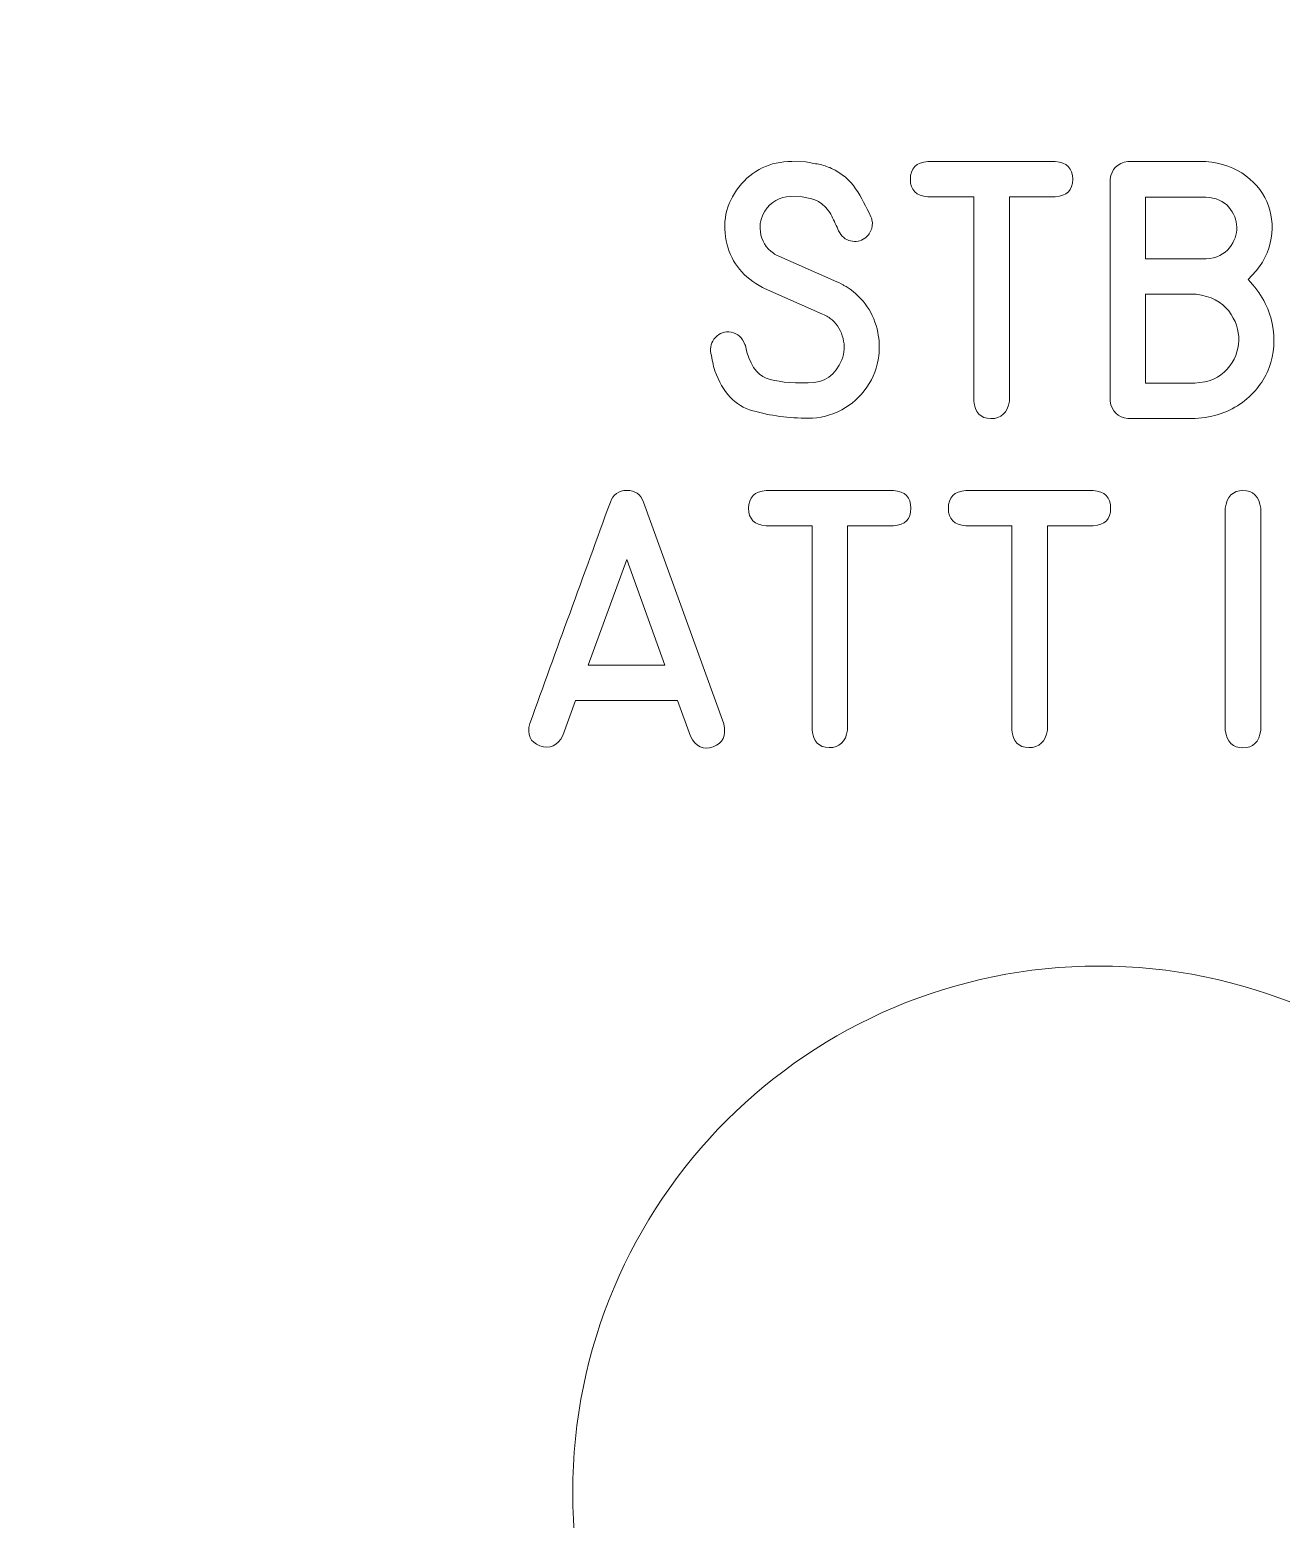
# Model space of a CAD drawing. Header units: millimetres. Extents: x -72 to 72, y -123 to 123.
# Drawn here: x -13.21 to 2.25, y -7.3 to 11.09 of the extents above; entities that cross this region are included whole.
import ezdxf

# ---------------------------------------------------------------- set-up
doc = ezdxf.new("R2010")
doc.units = ezdxf.units.MM
doc.header["$MEASUREMENT"] = 0
doc.layers.add('Layer 1', color=7, linetype='Continuous')

msp = doc.modelspace()

# ---------------------------------------------------------------- linework, layer by layer
at = {"layer": 'Layer 1', "color": 250, "lineweight": 9}
msp.add_ellipse((0, -6.975), major_axis=(0, 6.5), ratio=1, dxfattribs=at)
at = {"layer": 'Layer 1', "lineweight": 9}
msp.add_open_spline([(70.725, 123.025), (70.725, 123.025), (-70.725, 123.025), (-70.725, 123.025), (-70.725, 123.025), (-71.1231, 123.0247), (-71.5047, 122.8663), (-71.786, 122.5847), (-71.786, 122.5847), (-72.0673, 122.303), (-72.2252, 121.923), (-72.225, 121.525), (-72.225, 121.525), (-72.225, 121.525), (-72.225, 117.0375), (-72.225, 117.0375), (-72.225, 117.0375), (-72.2247, 116.6394), (-72.0664, 116.2577), (-71.7847, 115.9764), (-71.7847, 115.9764), (-71.503, 115.6951), (-71.1231, 115.5372), (-70.725, 115.5375), (-70.725, 115.5375), (-70.725, 115.5375), (-68.2625, 115.5375), (-68.2625, 115.5375), (-68.2625, 115.5375), (-66.1189, 115.5375), (-64.1381, 114.3939), (-63.0663, 112.5375), (-63.0663, 112.5375), (-61.9945, 110.6811), (-61.9945, 108.3939), (-63.0663, 106.5375), (-63.0663, 106.5375), (-64.1381, 104.6811), (-66.1189, 103.5375), (-68.2625, 103.5375), (-68.2625, 103.5375), (-68.2625, 103.5375), (-70.725, 103.5375), (-70.725, 103.5375), (-70.725, 103.5375), (-71.1231, 103.5372), (-71.5047, 103.3788), (-71.786, 103.0972), (-71.786, 103.0972), (-72.0673, 102.8155), (-72.2252, 102.4355), (-72.225, 102.0375), (-72.225, 102.0375), (-72.225, 102.0375), (-72.225, 50.3625), (-72.225, 50.3625), (-72.225, 50.3625), (-72.2247, 49.9644), (-72.0664, 49.5827), (-71.7847, 49.3014), (-71.7847, 49.3014), (-71.503, 49.0201), (-71.1231, 48.8622), (-70.725, 48.8625), (-70.725, 48.8625), (-70.725, 48.8625), (-68.2625, 48.8625), (-68.2625, 48.8625), (-68.2625, 48.8625), (-66.1189, 48.8625), (-64.1381, 47.7189), (-63.0663, 45.8625), (-63.0663, 45.8625), (-61.9945, 44.0061), (-61.9945, 41.7189), (-63.0663, 39.8625), (-63.0663, 39.8625), (-64.1381, 38.0061), (-66.1189, 36.8625), (-68.2625, 36.8625), (-68.2625, 36.8625), (-68.2625, 36.8625), (-70.725, 36.8625), (-70.725, 36.8625), (-70.725, 36.8625), (-71.1231, 36.8622), (-71.5047, 36.7038), (-71.786, 36.4222), (-71.786, 36.4222), (-72.0673, 36.1405), (-72.2252, 35.7605), (-72.225, 35.3625), (-72.225, 35.3625), (-72.225, 35.3625), (-72.225, -35.3625), (-72.225, -35.3625), (-72.225, -35.3625), (-72.2247, -35.7606), (-72.0664, -36.1423), (-71.7847, -36.4236), (-71.7847, -36.4236), (-71.503, -36.7049), (-71.1231, -36.8628), (-70.725, -36.8625), (-70.725, -36.8625), (-70.725, -36.8625), (-68.2625, -36.8625), (-68.2625, -36.8625), (-68.2625, -36.8625), (-66.1189, -36.8625), (-64.1381, -38.0061), (-63.0663, -39.8625), (-63.0663, -39.8625), (-61.9945, -41.7189), (-61.9945, -44.0061), (-63.0663, -45.8625), (-63.0663, -45.8625), (-64.1381, -47.7189), (-66.1189, -48.8625), (-68.2625, -48.8625), (-68.2625, -48.8625), (-68.2625, -48.8625), (-70.725, -48.8625), (-70.725, -48.8625), (-70.725, -48.8625), (-71.1231, -48.8628), (-71.5047, -49.0212), (-71.786, -49.3028), (-71.786, -49.3028), (-72.0673, -49.5845), (-72.2252, -49.9645), (-72.225, -50.3625), (-72.225, -50.3625), (-72.225, -50.3625), (-72.225, -102.0375), (-72.225, -102.0375), (-72.225, -102.0375), (-72.2247, -102.4356), (-72.0664, -102.8173), (-71.7847, -103.0986), (-71.7847, -103.0986), (-71.503, -103.3799), (-71.1231, -103.5378), (-70.725, -103.5375), (-70.725, -103.5375), (-70.725, -103.5375), (-68.2625, -103.5375), (-68.2625, -103.5375), (-68.2625, -103.5375), (-66.1189, -103.5375), (-64.1381, -104.6811), (-63.0663, -106.5375), (-63.0663, -106.5375), (-61.9945, -108.3939), (-61.9945, -110.6811), (-63.0663, -112.5375), (-63.0663, -112.5375), (-64.1381, -114.3939), (-66.1189, -115.5375), (-68.2625, -115.5375), (-68.2625, -115.5375), (-68.2625, -115.5375), (-70.725, -115.5375), (-70.725, -115.5375), (-70.725, -115.5375), (-71.1231, -115.5378), (-71.5047, -115.6962), (-71.786, -115.9778), (-71.786, -115.9778), (-72.0673, -116.2595), (-72.2252, -116.6395), (-72.225, -117.0375), (-72.225, -117.0375), (-72.225, -117.0375), (-72.225, -121.525), (-72.225, -121.525), (-72.225, -121.525), (-72.2247, -121.9231), (-72.0664, -122.3048), (-71.7847, -122.5861), (-71.7847, -122.5861), (-71.503, -122.8674), (-71.1231, -123.0253), (-70.725, -123.025), (-70.725, -123.025), (-70.725, -123.025), (70.725, -123.025), (70.725, -123.025), (70.725, -123.025), (71.1231, -123.0248), (71.5048, -122.8664), (71.7861, -122.5847), (71.7861, -122.5847), (72.0674, -122.3031), (72.2253, -121.9231), (72.225, -121.525), (72.225, -121.525), (72.225, -121.525), (72.225, -117.0375), (72.225, -117.0375), (72.225, -117.0375), (72.2248, -116.6395), (72.0664, -116.2578), (71.7847, -115.9765), (71.7847, -115.9765), (71.5031, -115.6952), (71.1231, -115.5373), (70.725, -115.5375), (70.725, -115.5375), (70.725, -115.5375), (68.2625, -115.5375), (68.2625, -115.5375), (68.2625, -115.5375), (66.1189, -115.5375), (64.1382, -114.3939), (63.0664, -112.5375), (63.0664, -112.5375), (61.9946, -110.6811), (61.9946, -108.3939), (63.0664, -106.5375), (63.0664, -106.5375), (64.1382, -104.6811), (66.1189, -103.5375), (68.2625, -103.5375), (68.2625, -103.5375), (68.2625, -103.5375), (70.725, -103.5375), (70.725, -103.5375), (70.725, -103.5375), (71.1231, -103.5373), (71.5048, -103.3789), (71.7861, -103.0972), (71.7861, -103.0972), (72.0674, -102.8156), (72.2253, -102.4356), (72.225, -102.0375), (72.225, -102.0375), (72.225, -102.0375), (72.225, -50.3625), (72.225, -50.3625), (72.225, -50.3625), (72.2248, -49.9645), (72.0664, -49.5828), (71.7847, -49.3015), (71.7847, -49.3015), (71.5031, -49.0202), (71.1231, -48.8623), (70.725, -48.8625), (70.725, -48.8625), (70.725, -48.8625), (68.2625, -48.8625), (68.2625, -48.8625), (68.2625, -48.8625), (66.1189, -48.8625), (64.1382, -47.7189), (63.0664, -45.8625), (63.0664, -45.8625), (61.9946, -44.0061), (61.9946, -41.7189), (63.0664, -39.8625), (63.0664, -39.8625), (64.1382, -38.0061), (66.1189, -36.8625), (68.2625, -36.8625), (68.2625, -36.8625), (68.2625, -36.8625), (70.725, -36.8625), (70.725, -36.8625), (70.725, -36.8625), (71.1231, -36.8623), (71.5048, -36.7039), (71.7861, -36.4222), (71.7861, -36.4222), (72.0674, -36.1406), (72.2253, -35.7606), (72.225, -35.3625), (72.225, -35.3625), (72.225, -35.3625), (72.225, 35.3625), (72.225, 35.3625), (72.225, 35.3625), (72.2248, 35.7605), (72.0664, 36.1422), (71.7847, 36.4235), (71.7847, 36.4235), (71.5031, 36.7048), (71.1231, 36.8627), (70.725, 36.8625), (70.725, 36.8625), (70.725, 36.8625), (68.2625, 36.8625), (68.2625, 36.8625), (68.2625, 36.8625), (66.1189, 36.8625), (64.1382, 38.0061), (63.0664, 39.8625), (63.0664, 39.8625), (61.9946, 41.7189), (61.9946, 44.0061), (63.0664, 45.8625), (63.0664, 45.8625), (64.1382, 47.7189), (66.1189, 48.8625), (68.2625, 48.8625), (68.2625, 48.8625), (68.2625, 48.8625), (70.725, 48.8625), (70.725, 48.8625), (70.725, 48.8625), (71.1231, 48.8627), (71.5048, 49.0211), (71.7861, 49.3028), (71.7861, 49.3028), (72.0674, 49.5844), (72.2253, 49.9644), (72.225, 50.3625), (72.225, 50.3625), (72.225, 50.3625), (72.225, 102.0375), (72.225, 102.0375), (72.225, 102.0375), (72.2248, 102.4355), (72.0664, 102.8172), (71.7847, 103.0985), (71.7847, 103.0985), (71.5031, 103.3798), (71.1231, 103.5377), (70.725, 103.5375), (70.725, 103.5375), (70.725, 103.5375), (68.2625, 103.5375), (68.2625, 103.5375), (68.2625, 103.5375), (66.1189, 103.5375), (64.1382, 104.6811), (63.0664, 106.5375), (63.0664, 106.5375), (61.9946, 108.3939), (61.9946, 110.6811), (63.0664, 112.5375), (63.0664, 112.5375), (64.1382, 114.3939), (66.1189, 115.5375), (68.2625, 115.5375), (68.2625, 115.5375), (68.2625, 115.5375), (70.725, 115.5375), (70.725, 115.5375), (70.725, 115.5375), (71.1231, 115.5377), (71.5048, 115.6961), (71.7861, 115.9778), (71.7861, 115.9778), (72.0674, 116.2594), (72.2253, 116.6394), (72.225, 117.0375), (72.225, 117.0375), (72.225, 117.0375), (72.225, 121.525), (72.225, 121.525), (72.225, 121.525), (72.2248, 121.923), (72.0664, 122.3047), (71.7847, 122.586), (71.7847, 122.586), (71.5031, 122.8673), (71.1231, 123.0252), (70.725, 123.025)], degree=3, knots=[0, 0, 0, 0, 0.0107527, 0.0107527, 0.0107527, 0.0107527, 0.0215054, 0.0215054, 0.0215054, 0.0215054, 0.0322581, 0.0322581, 0.0322581, 0.0322581, 0.0430108, 0.0430108, 0.0430108, 0.0430108, 0.0537634, 0.0537634, 0.0537634, 0.0537634, 0.0645161, 0.0645161, 0.0645161, 0.0645161, 0.0752688, 0.0752688, 0.0752688, 0.0752688, 0.0860215, 0.0860215, 0.0860215, 0.0860215, 0.0967742, 0.0967742, 0.0967742, 0.0967742, 0.1075269, 0.1075269, 0.1075269, 0.1075269, 0.1182796, 0.1182796, 0.1182796, 0.1182796, 0.1290323, 0.1290323, 0.1290323, 0.1290323, 0.1397849, 0.1397849, 0.1397849, 0.1397849, 0.1505376, 0.1505376, 0.1505376, 0.1505376, 0.1612903, 0.1612903, 0.1612903, 0.1612903, 0.172043, 0.172043, 0.172043, 0.172043, 0.1827957, 0.1827957, 0.1827957, 0.1827957, 0.1935484, 0.1935484, 0.1935484, 0.1935484, 0.2043011, 0.2043011, 0.2043011, 0.2043011, 0.2150538, 0.2150538, 0.2150538, 0.2150538, 0.2258065, 0.2258065, 0.2258065, 0.2258065, 0.2365591, 0.2365591, 0.2365591, 0.2365591, 0.2473118, 0.2473118, 0.2473118, 0.2473118, 0.2580645, 0.2580645, 0.2580645, 0.2580645, 0.2688172, 0.2688172, 0.2688172, 0.2688172, 0.2795699, 0.2795699, 0.2795699, 0.2795699, 0.2903226, 0.2903226, 0.2903226, 0.2903226, 0.3010753, 0.3010753, 0.3010753, 0.3010753, 0.311828, 0.311828, 0.311828, 0.311828, 0.3225806, 0.3225806, 0.3225806, 0.3225806, 0.3333333, 0.3333333, 0.3333333, 0.3333333, 0.344086, 0.344086, 0.344086, 0.344086, 0.3548387, 0.3548387, 0.3548387, 0.3548387, 0.3655914, 0.3655914, 0.3655914, 0.3655914, 0.3763441, 0.3763441, 0.3763441, 0.3763441, 0.3870968, 0.3870968, 0.3870968, 0.3870968, 0.3978495, 0.3978495, 0.3978495, 0.3978495, 0.4086022, 0.4086022, 0.4086022, 0.4086022, 0.4193548, 0.4193548, 0.4193548, 0.4193548, 0.4301075, 0.4301075, 0.4301075, 0.4301075, 0.4408602, 0.4408602, 0.4408602, 0.4408602, 0.4516129, 0.4516129, 0.4516129, 0.4516129, 0.4623656, 0.4623656, 0.4623656, 0.4623656, 0.4731183, 0.4731183, 0.4731183, 0.4731183, 0.483871, 0.483871, 0.483871, 0.483871, 0.4946237, 0.4946237, 0.4946237, 0.4946237, 0.5053763, 0.5053763, 0.5053763, 0.5053763, 0.516129, 0.516129, 0.516129, 0.516129, 0.5268817, 0.5268817, 0.5268817, 0.5268817, 0.5376344, 0.5376344, 0.5376344, 0.5376344, 0.5483871, 0.5483871, 0.5483871, 0.5483871, 0.5591398, 0.5591398, 0.5591398, 0.5591398, 0.5698925, 0.5698925, 0.5698925, 0.5698925, 0.5806452, 0.5806452, 0.5806452, 0.5806452, 0.5913978, 0.5913978, 0.5913978, 0.5913978, 0.6021505, 0.6021505, 0.6021505, 0.6021505, 0.6129032, 0.6129032, 0.6129032, 0.6129032, 0.6236559, 0.6236559, 0.6236559, 0.6236559, 0.6344086, 0.6344086, 0.6344086, 0.6344086, 0.6451613, 0.6451613, 0.6451613, 0.6451613, 0.655914, 0.655914, 0.655914, 0.655914, 0.6666667, 0.6666667, 0.6666667, 0.6666667, 0.6774194, 0.6774194, 0.6774194, 0.6774194, 0.688172, 0.688172, 0.688172, 0.688172, 0.6989247, 0.6989247, 0.6989247, 0.6989247, 0.7096774, 0.7096774, 0.7096774, 0.7096774, 0.7204301, 0.7204301, 0.7204301, 0.7204301, 0.7311828, 0.7311828, 0.7311828, 0.7311828, 0.7419355, 0.7419355, 0.7419355, 0.7419355, 0.7526882, 0.7526882, 0.7526882, 0.7526882, 0.7634409, 0.7634409, 0.7634409, 0.7634409, 0.7741935, 0.7741935, 0.7741935, 0.7741935, 0.7849462, 0.7849462, 0.7849462, 0.7849462, 0.7956989, 0.7956989, 0.7956989, 0.7956989, 0.8064516, 0.8064516, 0.8064516, 0.8064516, 0.8172043, 0.8172043, 0.8172043, 0.8172043, 0.827957, 0.827957, 0.827957, 0.827957, 0.8387097, 0.8387097, 0.8387097, 0.8387097, 0.8494624, 0.8494624, 0.8494624, 0.8494624, 0.8602151, 0.8602151, 0.8602151, 0.8602151, 0.8709677, 0.8709677, 0.8709677, 0.8709677, 0.8817204, 0.8817204, 0.8817204, 0.8817204, 0.8924731, 0.8924731, 0.8924731, 0.8924731, 0.9032258, 0.9032258, 0.9032258, 0.9032258, 0.9139785, 0.9139785, 0.9139785, 0.9139785, 0.9247312, 0.9247312, 0.9247312, 0.9247312, 0.9354839, 0.9354839, 0.9354839, 0.9354839, 0.9462366, 0.9462366, 0.9462366, 0.9462366, 0.9569892, 0.9569892, 0.9569892, 0.9569892, 0.9677419, 0.9677419, 0.9677419, 0.9677419, 0.9784946, 0.9784946, 0.9784946, 0.9784946, 1, 1, 1, 1], dxfattribs=at)
at = {"layer": 'Layer 1', "color": 240, "lineweight": 9}
for points, knots in [([(-3.2373, 7.9752), (-3.2373, 7.9752), (-3.2125, 7.9646), (-3.2125, 7.9646), (-3.2125, 7.9646), (-3.2125, 7.9646), (-3.1844, 7.9509), (-3.1844, 7.9509), (-3.1844, 7.9509), (-3.1844, 7.9509), (-3.1596, 7.9366), (-3.1596, 7.9366), (-3.1596, 7.9366), (-3.1527, 7.9313), (-3.1442, 7.9265), (-3.1357, 7.9218), (-3.1357, 7.9218), (-3.1267, 7.9176), (-3.1183, 7.9123), (-3.1098, 7.9075), (-3.1098, 7.9075), (-2.9056, 7.7731), (-2.7786, 7.5868), (-2.7304, 7.3492), (-2.7304, 7.3492), (-2.7119, 7.2561), (-2.7076, 7.1603), (-2.7177, 7.0624), (-2.7177, 7.0624), (-2.7346, 6.9217), (-2.7838, 6.792), (-2.8659, 6.6724), (-2.8659, 6.6724), (-2.9479, 6.5528), (-3.0511, 6.4608), (-3.1749, 6.3957), (-3.1749, 6.3957), (-3.3083, 6.3253), (-3.4464, 6.2904), (-3.5892, 6.2904), (-3.5892, 6.2904), (-3.829, 6.2904), (-4.0576, 6.3211), (-4.2761, 6.3824), (-4.2761, 6.3824), (-4.4941, 6.4438), (-4.6497, 6.6084), (-4.7423, 6.8762), (-4.7423, 6.8762), (-4.755, 6.9105), (-4.764, 6.9455), (-4.7703, 6.9815), (-4.7703, 6.9815), (-4.7767, 7.018), (-4.7841, 7.054), (-4.792, 7.0905), (-4.792, 7.0905), (-4.8074, 7.1645), (-4.7894, 7.2302), (-4.737, 7.2873), (-4.737, 7.2873), (-4.6851, 7.3439), (-4.6201, 7.3656), (-4.5428, 7.3524), (-4.5428, 7.3524), (-4.4608, 7.3355), (-4.4042, 7.2852), (-4.3719, 7.2005), (-4.3719, 7.2005), (-4.3719, 7.2005), (-4.3671, 7.1862), (-4.3671, 7.1862), (-4.3671, 7.1862), (-4.3179, 6.9619), (-4.2311, 6.828), (-4.1078, 6.7846), (-4.1078, 6.7846), (-3.984, 6.7412), (-3.8125, 6.7216), (-3.5924, 6.7259), (-3.5924, 6.7259), (-3.3897, 6.7259), (-3.2506, 6.8211), (-3.1749, 7.0111), (-3.1749, 7.0111), (-3.1421, 7.0958), (-3.1368, 7.1841), (-3.1596, 7.2757), (-3.1596, 7.2757), (-3.1823, 7.3667), (-3.2273, 7.4434), (-3.2945, 7.5043), (-3.2945, 7.5043), (-3.3247, 7.5302), (-3.3638, 7.554), (-3.4125, 7.5768), (-3.4125, 7.5768), (-3.4125, 7.5768), (-4.13, 7.8916), (-4.13, 7.8916), (-4.13, 7.8916), (-4.13, 7.8916), (-4.1533, 7.9043), (-4.1533, 7.9043), (-4.1533, 7.9043), (-4.3883, 8.0281), (-4.5338, 8.2044), (-4.5904, 8.433), (-4.5904, 8.433), (-4.6597, 8.6975), (-4.6116, 8.9346), (-4.4454, 9.1452), (-4.4454, 9.1452), (-4.2798, 9.3553), (-4.0618, 9.4606), (-3.7924, 9.4606), (-3.7924, 9.4606), (-3.7924, 9.4606), (-3.6215, 9.4558), (-3.6215, 9.4558), (-3.6215, 9.4558), (-3.566, 9.4458), (-3.512, 9.4357), (-3.4607, 9.4257), (-3.4607, 9.4257), (-3.4088, 9.4162), (-3.3564, 9.3992), (-3.304, 9.3754), (-3.304, 9.3754), (-3.1738, 9.3146), (-3.0738, 9.2304), (-3.0045, 9.1241), (-3.0045, 9.1241), (-2.9352, 9.0177), (-2.8727, 8.9023), (-2.8172, 8.7785), (-2.8172, 8.7785), (-2.8119, 8.7669), (-2.8071, 8.7536), (-2.8029, 8.7383), (-2.8029, 8.7383), (-2.7918, 8.6875), (-2.7971, 8.6415), (-2.8188, 8.6002), (-2.8188, 8.6002), (-2.8309, 8.5742), (-2.8442, 8.5547), (-2.8574, 8.5414), (-2.8574, 8.5414), (-2.8706, 8.5277), (-2.8817, 8.5187), (-2.8897, 8.5134), (-2.8897, 8.5134), (-2.9437, 8.4753), (-3.0024, 8.4637), (-3.0664, 8.4795), (-3.0664, 8.4795), (-3.131, 8.4938), (-3.1797, 8.5351), (-3.2141, 8.6034), (-3.2141, 8.6034), (-3.241, 8.6631), (-3.2696, 8.7245), (-3.2998, 8.787), (-3.2998, 8.787), (-3.3305, 8.8494), (-3.3733, 8.9013), (-3.4278, 8.9431), (-3.4278, 8.9431), (-3.4506, 8.9595), (-3.4728, 8.9717), (-3.494, 8.9791), (-3.494, 8.9791), (-3.5152, 8.987), (-3.5384, 8.9955), (-3.5644, 9.005), (-3.5644, 9.005), (-3.5644, 9.005), (-3.6649, 9.0219), (-3.6649, 9.0219), (-3.6649, 9.0219), (-3.6649, 9.0219), (-3.8078, 9.0267), (-3.8078, 9.0267), (-3.8078, 9.0267), (-3.9464, 9.0246), (-4.0523, 8.9648), (-4.1253, 8.8468), (-4.1253, 8.8468), (-4.175, 8.7711), (-4.1935, 8.687), (-4.1814, 8.5938), (-4.1814, 8.5938), (-4.1671, 8.4795), (-4.1131, 8.3906), (-4.02, 8.3271), (-4.02, 8.3271), (-4.0157, 8.3245), (-4.0115, 8.3208), (-4.0062, 8.3171), (-4.0062, 8.3171), (-4.0009, 8.3139), (-3.9951, 8.3102), (-3.9893, 8.307), (-3.9893, 8.307), (-3.9893, 8.307), (-3.9718, 8.2996), (-3.9718, 8.2996), (-3.9718, 8.2996), (-3.9718, 8.2996), (-3.9533, 8.2917), (-3.9533, 8.2917), (-3.9533, 8.2917), (-3.9533, 8.2917), (-3.2373, 7.9752), (-3.2373, 7.9752)], [0, 0, 0, 0, 0.0181818, 0.0181818, 0.0181818, 0.0181818, 0.0363636, 0.0363636, 0.0363636, 0.0363636, 0.0545455, 0.0545455, 0.0545455, 0.0545455, 0.0727273, 0.0727273, 0.0727273, 0.0727273, 0.0909091, 0.0909091, 0.0909091, 0.0909091, 0.1090909, 0.1090909, 0.1090909, 0.1090909, 0.1272727, 0.1272727, 0.1272727, 0.1272727, 0.1454545, 0.1454545, 0.1454545, 0.1454545, 0.1636364, 0.1636364, 0.1636364, 0.1636364, 0.1818182, 0.1818182, 0.1818182, 0.1818182, 0.2, 0.2, 0.2, 0.2, 0.2181818, 0.2181818, 0.2181818, 0.2181818, 0.2363636, 0.2363636, 0.2363636, 0.2363636, 0.2545455, 0.2545455, 0.2545455, 0.2545455, 0.2727273, 0.2727273, 0.2727273, 0.2727273, 0.2909091, 0.2909091, 0.2909091, 0.2909091, 0.3090909, 0.3090909, 0.3090909, 0.3090909, 0.3272727, 0.3272727, 0.3272727, 0.3272727, 0.3454545, 0.3454545, 0.3454545, 0.3454545, 0.3636364, 0.3636364, 0.3636364, 0.3636364, 0.3818182, 0.3818182, 0.3818182, 0.3818182, 0.4, 0.4, 0.4, 0.4, 0.4181818, 0.4181818, 0.4181818, 0.4181818, 0.4363636, 0.4363636, 0.4363636, 0.4363636, 0.4545455, 0.4545455, 0.4545455, 0.4545455, 0.4727273, 0.4727273, 0.4727273, 0.4727273, 0.4909091, 0.4909091, 0.4909091, 0.4909091, 0.5090909, 0.5090909, 0.5090909, 0.5090909, 0.5272727, 0.5272727, 0.5272727, 0.5272727, 0.5454545, 0.5454545, 0.5454545, 0.5454545, 0.5636364, 0.5636364, 0.5636364, 0.5636364, 0.5818182, 0.5818182, 0.5818182, 0.5818182, 0.6, 0.6, 0.6, 0.6, 0.6181818, 0.6181818, 0.6181818, 0.6181818, 0.6363636, 0.6363636, 0.6363636, 0.6363636, 0.6545455, 0.6545455, 0.6545455, 0.6545455, 0.6727273, 0.6727273, 0.6727273, 0.6727273, 0.6909091, 0.6909091, 0.6909091, 0.6909091, 0.7090909, 0.7090909, 0.7090909, 0.7090909, 0.7272727, 0.7272727, 0.7272727, 0.7272727, 0.7454545, 0.7454545, 0.7454545, 0.7454545, 0.7636364, 0.7636364, 0.7636364, 0.7636364, 0.7818182, 0.7818182, 0.7818182, 0.7818182, 0.8, 0.8, 0.8, 0.8, 0.8181818, 0.8181818, 0.8181818, 0.8181818, 0.8363636, 0.8363636, 0.8363636, 0.8363636, 0.8545455, 0.8545455, 0.8545455, 0.8545455, 0.8727273, 0.8727273, 0.8727273, 0.8727273, 0.8909091, 0.8909091, 0.8909091, 0.8909091, 0.9090909, 0.9090909, 0.9090909, 0.9090909, 0.9272727, 0.9272727, 0.9272727, 0.9272727, 0.9454545, 0.9454545, 0.9454545, 0.9454545, 0.9636364, 0.9636364, 0.9636364, 0.9636364, 1, 1, 1, 1]), ([(-1.543, 6.5026), (-1.543, 6.5026), (-1.543, 9.0235), (-1.543, 9.0235), (-1.543, 9.0235), (-1.543, 9.0235), (-2.1118, 9.0235), (-2.1118, 9.0235), (-2.1118, 9.0235), (-2.2563, 9.0346), (-2.3288, 9.1076), (-2.3283, 9.241), (-2.3283, 9.241), (-2.3277, 9.3749), (-2.2552, 9.4484), (-2.1118, 9.4606), (-2.1118, 9.4606), (-2.1118, 9.4606), (-0.5381, 9.4606), (-0.5381, 9.4606), (-0.5381, 9.4606), (-0.3958, 9.4495), (-0.3238, 9.3759), (-0.3233, 9.241), (-0.3233, 9.241), (-0.3227, 9.1066), (-0.3947, 9.0336), (-0.5381, 9.0235), (-0.5381, 9.0235), (-0.5381, 9.0235), (-1.1054, 9.0235), (-1.1054, 9.0235), (-1.1054, 9.0235), (-1.1054, 9.0235), (-1.1054, 6.5026), (-1.1054, 6.5026), (-1.1054, 6.5026), (-1.1292, 6.356), (-1.2054, 6.2835), (-1.3345, 6.2856), (-1.3345, 6.2856), (-1.4631, 6.2877), (-1.5324, 6.3602), (-1.543, 6.5026)], [0, 0, 0, 0, 0.0833333, 0.0833333, 0.0833333, 0.0833333, 0.1666667, 0.1666667, 0.1666667, 0.1666667, 0.25, 0.25, 0.25, 0.25, 0.3333333, 0.3333333, 0.3333333, 0.3333333, 0.4166667, 0.4166667, 0.4166667, 0.4166667, 0.5, 0.5, 0.5, 0.5, 0.5833333, 0.5833333, 0.5833333, 0.5833333, 0.6666667, 0.6666667, 0.6666667, 0.6666667, 0.75, 0.75, 0.75, 0.75, 0.8333333, 0.8333333, 0.8333333, 0.8333333, 1, 1, 1, 1]), ([(1.3219, 9.4606), (1.5182, 9.4442), (1.6833, 9.3844), (1.8172, 9.2823), (1.8172, 9.2823), (1.9511, 9.1801), (2.0442, 9.0568), (2.0955, 8.9124), (2.0955, 8.9124), (2.1474, 8.7685), (2.1543, 8.615), (2.1167, 8.452), (2.1167, 8.452), (2.0791, 8.2896), (1.9876, 8.1398), (1.8431, 8.0033), (1.8431, 8.0033), (2.0024, 7.8361), (2.1014, 7.6551), (2.1405, 7.4609), (2.1405, 7.4609), (2.1797, 7.2667), (2.1675, 7.0846), (2.104, 6.9158), (2.104, 6.9158), (2.0405, 6.747), (1.9304, 6.6036), (1.7733, 6.4856), (1.7733, 6.4856), (1.6161, 6.3676), (1.4214, 6.3009), (1.1885, 6.2856), (1.1885, 6.2856), (1.1885, 6.2856), (1.1843, 6.2856), (1.1843, 6.2856), (1.1843, 6.2856), (1.1843, 6.2856), (0.3593, 6.2856), (0.3593, 6.2856), (0.3593, 6.2856), (0.2323, 6.3031), (0.1588, 6.375), (0.1392, 6.501), (0.1392, 6.501), (0.1392, 6.501), (0.1392, 9.2405), (0.1392, 9.2405), (0.1392, 9.2405), (0.1567, 9.3685), (0.2302, 9.4421), (0.3593, 9.4606), (0.3593, 9.4606), (0.3593, 9.4606), (1.3219, 9.4606), (1.3219, 9.4606)], [0, 0, 0, 0, 0.0666667, 0.0666667, 0.0666667, 0.0666667, 0.1333333, 0.1333333, 0.1333333, 0.1333333, 0.2, 0.2, 0.2, 0.2, 0.2666667, 0.2666667, 0.2666667, 0.2666667, 0.3333333, 0.3333333, 0.3333333, 0.3333333, 0.4, 0.4, 0.4, 0.4, 0.4666667, 0.4666667, 0.4666667, 0.4666667, 0.5333333, 0.5333333, 0.5333333, 0.5333333, 0.6, 0.6, 0.6, 0.6, 0.6666667, 0.6666667, 0.6666667, 0.6666667, 0.7333333, 0.7333333, 0.7333333, 0.7333333, 0.8, 0.8, 0.8, 0.8, 0.8666667, 0.8666667, 0.8666667, 0.8666667, 1, 1, 1, 1]), ([(1.3219, 9.0203), (1.3219, 9.0203), (0.5779, 9.0203), (0.5779, 9.0203), (0.5779, 9.0203), (0.5779, 9.0203), (0.5779, 8.2562), (0.5779, 8.2562), (0.5779, 8.2562), (0.5779, 8.2562), (1.3267, 8.2562), (1.3267, 8.2562), (1.3267, 8.2562), (1.4547, 8.2694), (1.5505, 8.3155), (1.6129, 8.3949), (1.6129, 8.3949), (1.6754, 8.4737), (1.7055, 8.5584), (1.7045, 8.6489), (1.7045, 8.6489), (1.7029, 8.7393), (1.6701, 8.8219), (1.6055, 8.897), (1.6055, 8.897), (1.5415, 8.9722), (1.4473, 9.0129), (1.3219, 9.0203)], [0, 0, 0, 0, 0.125, 0.125, 0.125, 0.125, 0.25, 0.25, 0.25, 0.25, 0.375, 0.375, 0.375, 0.375, 0.5, 0.5, 0.5, 0.5, 0.625, 0.625, 0.625, 0.625, 0.75, 0.75, 0.75, 0.75, 1, 1, 1, 1]), ([(1.1843, 6.7243), (1.36, 6.7317), (1.4939, 6.7883), (1.5854, 6.8947), (1.5854, 6.8947), (1.6775, 7.0016), (1.7256, 7.1196), (1.7288, 7.2492), (1.7288, 7.2492), (1.7325, 7.3789), (1.6912, 7.5006), (1.6045, 7.6143), (1.6045, 7.6143), (1.5172, 7.7281), (1.3838, 7.7969), (1.2028, 7.8202), (1.2028, 7.8202), (1.2028, 7.8202), (0.5779, 7.8202), (0.5779, 7.8202), (0.5779, 7.8202), (0.5779, 7.8202), (0.5779, 6.7243), (0.5779, 6.7243), (0.5779, 6.7243), (0.5779, 6.7243), (1.1843, 6.7243), (1.1843, 6.7243)], [0, 0, 0, 0, 0.125, 0.125, 0.125, 0.125, 0.25, 0.25, 0.25, 0.25, 0.375, 0.375, 0.375, 0.375, 0.5, 0.5, 0.5, 0.5, 0.625, 0.625, 0.625, 0.625, 0.75, 0.75, 0.75, 0.75, 1, 1, 1, 1]), ([(-7.0293, 2.5223), (-6.8642, 2.9784), (-6.6986, 3.434), (-6.5329, 3.8891), (-6.5329, 3.8891), (-6.3668, 4.3442), (-6.2006, 4.7998), (-6.0345, 5.2554), (-6.0345, 5.2554), (-6.0001, 5.3496), (-5.9323, 5.3972), (-5.8313, 5.3983), (-5.8313, 5.3983), (-5.7297, 5.3994), (-5.6614, 5.3517), (-5.6265, 5.2554), (-5.6265, 5.2554), (-5.6265, 5.2554), (-4.6327, 2.5149), (-4.6327, 2.5149), (-4.6327, 2.5149), (-4.602, 2.3688), (-4.6464, 2.2752), (-4.766, 2.2328), (-4.766, 2.2328), (-4.8862, 2.19), (-4.9782, 2.2339), (-5.0439, 2.363), (-5.0439, 2.363), (-5.0439, 2.363), (-5.2031, 2.8064), (-5.2031, 2.8064), (-5.2031, 2.8064), (-5.2031, 2.8064), (-6.4668, 2.8064), (-6.4668, 2.8064), (-6.4668, 2.8064), (-6.4668, 2.8064), (-6.6218, 2.3736), (-6.6218, 2.3736), (-6.6218, 2.3736), (-6.688, 2.2434), (-6.7822, 2.2011), (-6.9039, 2.2461), (-6.9039, 2.2461), (-7.0261, 2.2905), (-7.0679, 2.3831), (-7.0293, 2.5223)], [0, 0, 0, 0, 0.0769231, 0.0769231, 0.0769231, 0.0769231, 0.1538462, 0.1538462, 0.1538462, 0.1538462, 0.2307692, 0.2307692, 0.2307692, 0.2307692, 0.3076923, 0.3076923, 0.3076923, 0.3076923, 0.3846154, 0.3846154, 0.3846154, 0.3846154, 0.4615385, 0.4615385, 0.4615385, 0.4615385, 0.5384615, 0.5384615, 0.5384615, 0.5384615, 0.6153846, 0.6153846, 0.6153846, 0.6153846, 0.6923077, 0.6923077, 0.6923077, 0.6923077, 0.7692308, 0.7692308, 0.7692308, 0.7692308, 0.8461538, 0.8461538, 0.8461538, 0.8461538, 1, 1, 1, 1]), ([(-3.5416, 2.4403), (-3.5416, 2.4403), (-3.5416, 4.9612), (-3.5416, 4.9612), (-3.5416, 4.9612), (-3.5416, 4.9612), (-4.1104, 4.9612), (-4.1104, 4.9612), (-4.1104, 4.9612), (-4.2549, 4.9723), (-4.3274, 5.0453), (-4.3269, 5.1787), (-4.3269, 5.1787), (-4.3263, 5.3126), (-4.2538, 5.3861), (-4.1104, 5.3983), (-4.1104, 5.3983), (-4.1104, 5.3983), (-2.5367, 5.3983), (-2.5367, 5.3983), (-2.5367, 5.3983), (-2.3944, 5.3872), (-2.3224, 5.3136), (-2.3219, 5.1787), (-2.3219, 5.1787), (-2.3213, 5.0443), (-2.3933, 4.9713), (-2.5367, 4.9612), (-2.5367, 4.9612), (-2.5367, 4.9612), (-3.104, 4.9612), (-3.104, 4.9612), (-3.104, 4.9612), (-3.104, 4.9612), (-3.104, 2.4403), (-3.104, 2.4403), (-3.104, 2.4403), (-3.1278, 2.2937), (-3.204, 2.2212), (-3.3331, 2.2233), (-3.3331, 2.2233), (-3.4617, 2.2254), (-3.531, 2.2979), (-3.5416, 2.4403)], [0, 0, 0, 0, 0.0833333, 0.0833333, 0.0833333, 0.0833333, 0.1666667, 0.1666667, 0.1666667, 0.1666667, 0.25, 0.25, 0.25, 0.25, 0.3333333, 0.3333333, 0.3333333, 0.3333333, 0.4166667, 0.4166667, 0.4166667, 0.4166667, 0.5, 0.5, 0.5, 0.5, 0.5833333, 0.5833333, 0.5833333, 0.5833333, 0.6666667, 0.6666667, 0.6666667, 0.6666667, 0.75, 0.75, 0.75, 0.75, 0.8333333, 0.8333333, 0.8333333, 0.8333333, 1, 1, 1, 1]), ([(-1.0736, 2.4403), (-1.0736, 2.4403), (-1.0736, 4.9612), (-1.0736, 4.9612), (-1.0736, 4.9612), (-1.0736, 4.9612), (-1.6424, 4.9612), (-1.6424, 4.9612), (-1.6424, 4.9612), (-1.7869, 4.9723), (-1.8594, 5.0453), (-1.8589, 5.1787), (-1.8589, 5.1787), (-1.8583, 5.3126), (-1.7858, 5.3861), (-1.6424, 5.3983), (-1.6424, 5.3983), (-1.6424, 5.3983), (-0.0687, 5.3983), (-0.0687, 5.3983), (-0.0687, 5.3983), (0.0736, 5.3872), (0.1456, 5.3136), (0.1461, 5.1787), (0.1461, 5.1787), (0.1467, 5.0443), (0.0747, 4.9713), (-0.0687, 4.9612), (-0.0687, 4.9612), (-0.0687, 4.9612), (-0.636, 4.9612), (-0.636, 4.9612), (-0.636, 4.9612), (-0.636, 4.9612), (-0.636, 2.4403), (-0.636, 2.4403), (-0.636, 2.4403), (-0.6598, 2.2937), (-0.736, 2.2212), (-0.8651, 2.2233), (-0.8651, 2.2233), (-0.9937, 2.2254), (-1.063, 2.2979), (-1.0736, 2.4403)], [0, 0, 0, 0, 0.0833333, 0.0833333, 0.0833333, 0.0833333, 0.1666667, 0.1666667, 0.1666667, 0.1666667, 0.25, 0.25, 0.25, 0.25, 0.3333333, 0.3333333, 0.3333333, 0.3333333, 0.4166667, 0.4166667, 0.4166667, 0.4166667, 0.5, 0.5, 0.5, 0.5, 0.5833333, 0.5833333, 0.5833333, 0.5833333, 0.6666667, 0.6666667, 0.6666667, 0.6666667, 0.75, 0.75, 0.75, 0.75, 0.8333333, 0.8333333, 0.8333333, 0.8333333, 1, 1, 1, 1]), ([(2.0014, 2.4371), (1.9786, 2.2916), (1.9051, 2.2191), (1.7807, 2.2196), (1.7807, 2.2196), (1.6558, 2.2201), (1.5828, 2.2926), (1.5611, 2.4371), (1.5611, 2.4371), (1.5611, 2.4371), (1.5611, 5.1782), (1.5611, 5.1782), (1.5611, 5.1782), (1.5828, 5.3237), (1.6558, 5.3972), (1.7807, 5.3978), (1.7807, 5.3978), (1.9051, 5.3983), (1.9786, 5.3247), (2.0014, 5.1782), (2.0014, 5.1782), (2.0014, 5.1782), (2.0014, 2.4371), (2.0014, 2.4371)], [0, 0, 0, 0, 0.1428571, 0.1428571, 0.1428571, 0.1428571, 0.2857143, 0.2857143, 0.2857143, 0.2857143, 0.4285714, 0.4285714, 0.4285714, 0.4285714, 0.5714286, 0.5714286, 0.5714286, 0.5714286, 0.7142857, 0.7142857, 0.7142857, 0.7142857, 1, 1, 1, 1]), ([(-5.3614, 3.2419), (-5.3614, 3.2419), (-5.8328, 4.5442), (-5.8328, 4.5442), (-5.8328, 4.5442), (-5.8328, 4.5442), (-6.307, 3.2419), (-6.307, 3.2419), (-6.307, 3.2419), (-6.307, 3.2419), (-5.3614, 3.2419), (-5.3614, 3.2419)], [0, 0, 0, 0, 0.25, 0.25, 0.25, 0.25, 0.5, 0.5, 0.5, 0.5, 1, 1, 1, 1]), ([(-5.8328, 4.5442), (-5.8328, 4.5442), (-5.3614, 3.2419), (-5.3614, 3.2419), (-5.3614, 3.2419), (-5.3614, 3.2419), (-5.8328, 4.5442), (-5.8328, 4.5442)], [0, 0, 0, 0, 0.3333333, 0.3333333, 0.3333333, 0.3333333, 1, 1, 1, 1])]:
    msp.add_open_spline(points, degree=3, knots=knots, dxfattribs=at)

doc.saveas('drawing.dxf')
